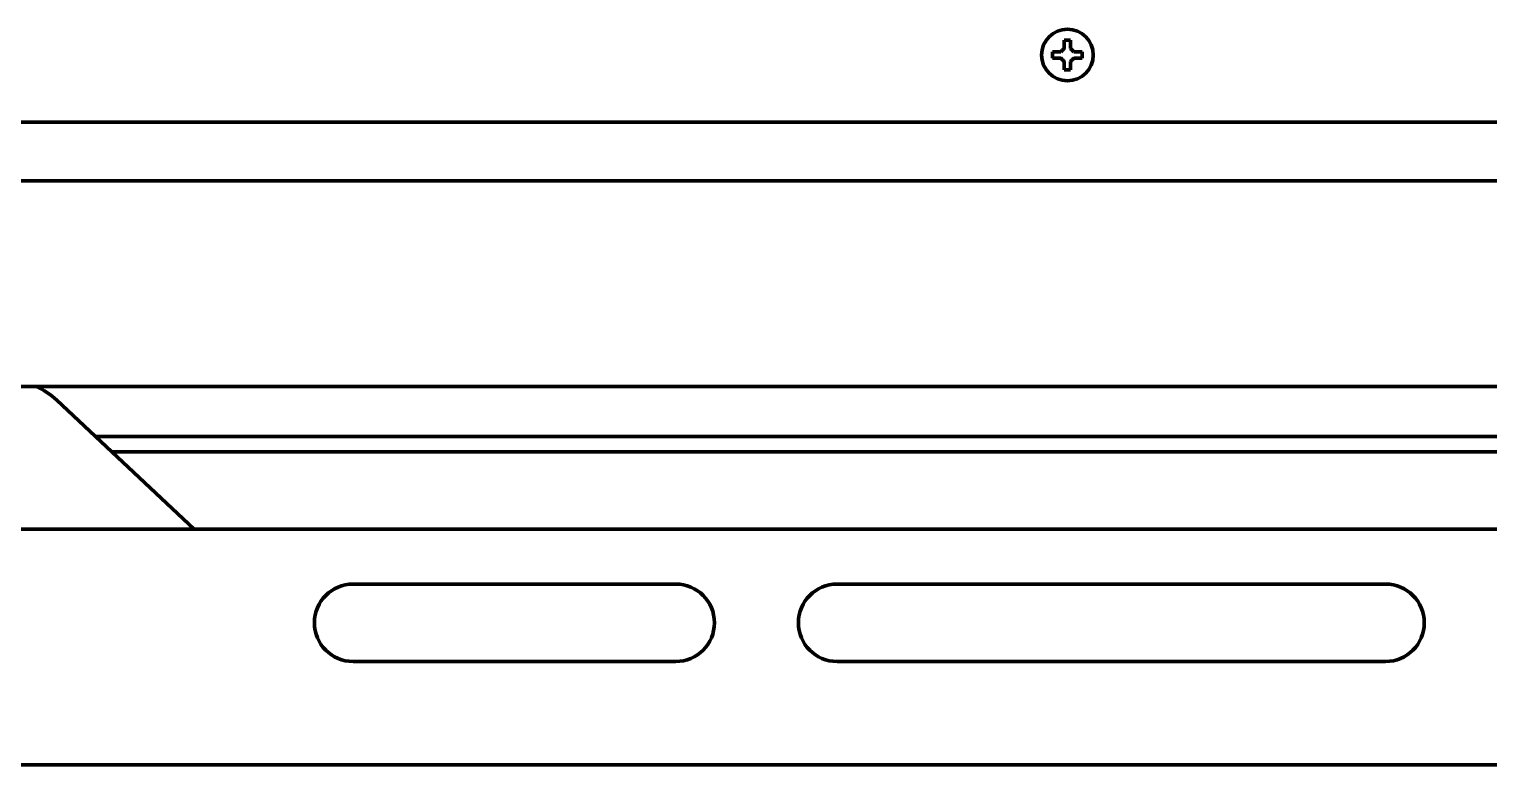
# Model space of a CAD drawing. Header units: inches. Extents: x -2898 to 7248, y 606 to 5598.
# Drawn here: x 2808.4 to 3034.5, y 684.1 to 798.3 of the extents above; entities that cross this region are included whole.
import ezdxf

# ---------------------------------------------------------------- set-up
doc = ezdxf.new("R2010")
doc.units = ezdxf.units.IN

msp = doc.modelspace()

# ---------------------------------------------------------------- linework, layer by layer
at = {"linetype": 'Continuous', "lineweight": 70}
for p, q in [((2966.95, 794.25), (2966.95, 794.75)), ((2966.95, 793.75), (2966.95, 794.25)), ((2971.55, 794.75), (2971.55, 794.25)), ((2971.55, 794.25), (2971.55, 793.75)), ((2697.05, 783.83), (3529.55, 783.83)), ((3470.79, 774.74), (2702.31, 774.74)), ((2715.75, 742.87), (3470.79, 742.87)), ((2812.63, 740.77), (2833.91, 720.75)), ((3353.44, 735.1), (2818.66, 735.1)), ((3350.93, 732.75), (2821.16, 732.75)), ((3459.05, 720.75), (2719.75, 720.75)), ((2908.55, 712.25), (2858.55, 712.25)), ((3018.55, 712.25), (2933.55, 712.25)), ((2858.55, 700.25), (2908.55, 700.25)), ((2933.55, 700.25), (3018.55, 700.25)), ((2696.05, 684.25), (3529.05, 684.25)), ((2998.31, 684.25), (2998.31, 684.08)), ((3020.91, 684.25), (3020.91, 684.08)), ((3031.55, 684.25), (3031.55, 684.15))]:
    msp.add_line(p, q, dxfattribs=at)
msp.add_circle((2969.25, 794.25), 4, dxfattribs=at)
for centre, radius, start, end in [((2805.09, 732.75), 11, 46.757, 66.8069), ((2858.55, 706.25), 6, 90, 270), ((2908.55, 706.25), 6, 270, 90), ((2933.55, 706.25), 6, 90, 270), ((3018.55, 706.25), 6, 270, 90)]:
    msp.add_arc(centre, radius, start, end, dxfattribs=at)
for points in [[(2968.75, 795.25), (2968.75, 795.31), (2968.75, 795.42), (2968.75, 795.58), (2968.75, 795.74), (2968.75, 795.89), (2968.75, 796.04), (2968.75, 796.2), (2968.75, 796.37), (2968.75, 796.49), (2968.75, 796.55)], [(2968.75, 796.55), (2968.91, 796.55), (2969.25, 796.55), (2969.58, 796.55), (2969.75, 796.55)], [(2968.25, 794.75), (2968.27, 794.78), (2968.32, 794.83), (2968.39, 794.9), (2968.46, 794.97), (2968.53, 795.04), (2968.6, 795.11), (2968.68, 795.18), (2968.72, 795.23), (2968.75, 795.25)], [(2969.75, 795.25), (2969.77, 795.23), (2969.82, 795.18), (2969.9, 795.1), (2969.97, 795.03), (2970.04, 794.96), (2970.11, 794.89), (2970.18, 794.82), (2970.22, 794.78), (2970.25, 794.75)], [(2970.25, 794.75), (2970.3, 794.75), (2970.41, 794.75), (2970.57, 794.75), (2970.73, 794.75), (2970.89, 794.75), (2971.04, 794.75), (2971.19, 794.75), (2971.36, 794.75), (2971.48, 794.75), (2971.55, 794.75)], [(2968.25, 793.75), (2968.19, 793.75), (2968.08, 793.75), (2967.92, 793.75), (2967.76, 793.75), (2967.61, 793.75), (2967.46, 793.75), (2967.3, 793.75), (2967.13, 793.75), (2967.01, 793.75), (2966.95, 793.75)], [(2968.75, 793.25), (2968.72, 793.28), (2968.67, 793.33), (2968.6, 793.41), (2968.52, 793.48), (2968.45, 793.55), (2968.38, 793.62), (2968.32, 793.69), (2968.27, 793.73), (2968.25, 793.75)], [(2969.75, 791.95), (2969.58, 791.95), (2969.25, 791.95), (2968.91, 791.95), (2968.75, 791.95)], [(2970.25, 793.75), (2970.22, 793.73), (2970.18, 793.68), (2970.1, 793.61), (2970.03, 793.54), (2969.96, 793.47), (2969.89, 793.4), (2969.82, 793.33), (2969.77, 793.28), (2969.75, 793.25)], [(2969.75, 793.25), (2969.75, 793.2), (2969.75, 793.09), (2969.75, 792.93), (2969.75, 792.77), (2969.75, 792.62), (2969.75, 792.46), (2969.75, 792.31), (2969.75, 792.14), (2969.75, 792.02), (2969.75, 791.95)]]:
    msp.add_open_spline(points, degree=3, dxfattribs=at)
for points in [[(2969.75, 796.55), (2969.75, 796.35), (2969.75, 796.14), (2969.75, 795.82), (2969.75, 795.71), (2969.75, 795.48), (2969.75, 795.37), (2969.75, 795.25)], [(2966.95, 794.75), (2967.15, 794.75), (2967.36, 794.75), (2967.68, 794.75), (2967.79, 794.75), (2968.02, 794.75), (2968.13, 794.75), (2968.25, 794.75)], [(2968.75, 791.95), (2968.75, 792.16), (2968.75, 792.37), (2968.75, 792.69), (2968.75, 792.8), (2968.75, 793.03), (2968.75, 793.14), (2968.75, 793.25)], [(2971.55, 793.75), (2971.34, 793.75), (2971.13, 793.75), (2970.81, 793.75), (2970.7, 793.75), (2970.48, 793.75), (2970.36, 793.75), (2970.25, 793.75)]]:
    msp.add_open_spline(points, degree=3, knots=[0, 0, 0, 0, 0.5, 0.5, 0.75, 0.75, 1, 1, 1, 1], dxfattribs=at)

doc.saveas('drawing.dxf')
